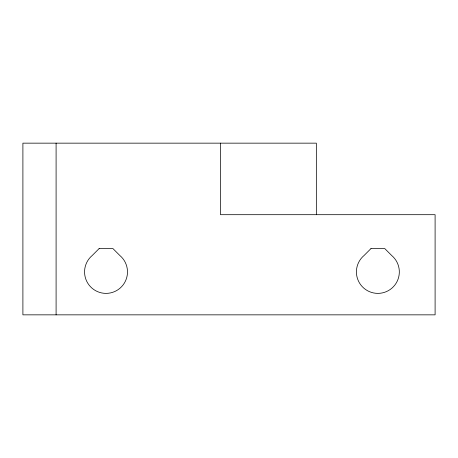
<?xml version="1.0" encoding="UTF-8"?>
<svg xmlns="http://www.w3.org/2000/svg" width="458" height="458" viewBox="0 0 458 458"><rect width="100%" height="100%" fill="white"/><g stroke="black" fill="none" stroke-linecap="round" stroke-linejoin="round"><path stroke-width="0.69" d="M316.341 214.693L316.341 143.154L22.9 143.154L22.9 314.846L435.1 314.846L435.1 214.693L220.487 214.693L220.487 143.154M56.094 143.154L56.094 314.846M99.128 248.585L92.23 255.484A21.463 21.463 0 0 0 90.415 286.651A21.463 21.463 0 0 0 121.639 286.651A21.463 21.463 0 0 0 119.824 255.484L112.926 248.585L99.128 248.585M370.974 248.585L364.076 255.484A21.463 21.463 0 0 0 362.261 286.651A21.463 21.463 0 0 0 393.479 286.651A21.463 21.463 0 0 0 391.664 255.484L384.766 248.585L370.974 248.585"/></g></svg>
